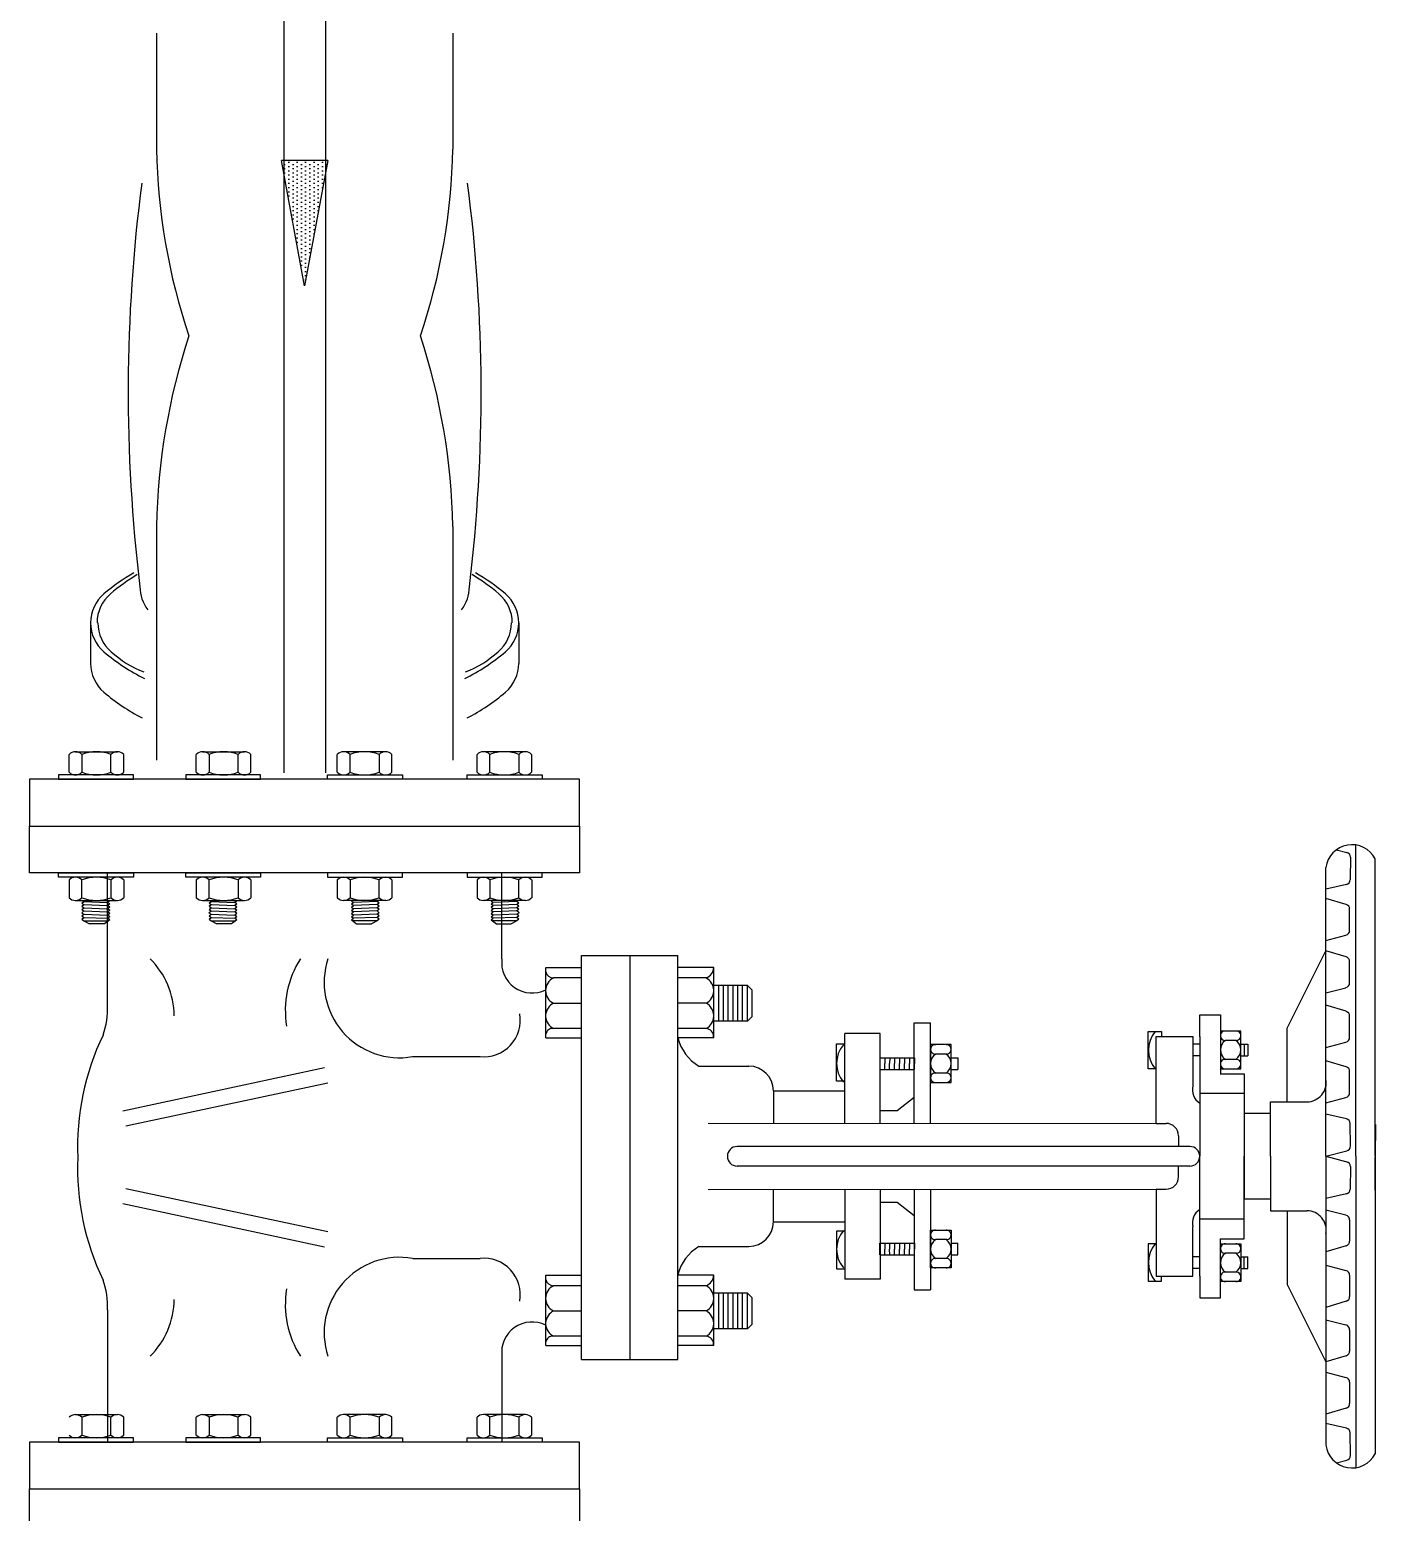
# Model space of a CAD drawing. Header units: inches. Extents: x 71784 to 88028, y -28237 to -21373.
# Drawn here: x 76783.7 to 77175.1, y -25706.8 to -25275.3 of the extents above; entities that cross this region are included whole.
import ezdxf

# ---------------------------------------------------------------- set-up
doc = ezdxf.new("R2010")
doc.units = ezdxf.units.IN
doc.header["$MEASUREMENT"] = 0
doc.layers.add('M-X-BKGD', color=8, linetype='Continuous')

msp = doc.modelspace()

# ---------------------------------------------------------------- hatches: boundary and pattern name
at = {"layer": 'M-X-BKGD'}
h = msp.add_hatch(dxfattribs=at)
h.set_pattern_fill('DOTS', color=256, scale=19.541425, angle=270, style=0)
h.set_pattern_definition([(90, (62112.6152, -46110.8635), (1.22133909, 0.610669544), [0, -1.22133909])])
h.paths.add_polyline_path([(76856.97, -25313.37), (76863.67, -25349.81), (76870.37, -25313.37)])

# ---------------------------------------------------------------- linework, layer by layer
for p, q in [((76857.6, -25269.82), (76857.6, -25491.58)), ((76869.74, -25269.82), (76869.74, -25491.58)), ((76820.59, -25276.31), (76820.59, -25310.05)), ((76906.75, -25276.31), (76906.75, -25310.05)), ((76870.37, -25313.37), (76856.97, -25313.37)), ((76863.67, -25349.81), (76856.97, -25313.37)), ((76870.37, -25313.37), (76863.67, -25349.81)), ((76820.59, -25419.85), (76820.59, -25487.94)), ((76906.75, -25419.85), (76906.75, -25487.94)), ((76801.38, -25447.93), (76801.38, -25459.72)), ((76925.95, -25447.93), (76925.95, -25459.72)), ((76795.14, -25491.42), (76795.14, -25486.23)), ((76796.89, -25485.46), (76809.18, -25485.46)), ((76796.89, -25485.46), (76809.18, -25485.46)), ((76798.84, -25486.23), (76798.84, -25491.42)), ((76798.84, -25486.23), (76798.84, -25491.42)), ((76807.33, -25491.42), (76807.33, -25486.23)), ((76807.33, -25491.42), (76807.33, -25486.23)), ((76811.03, -25491.42), (76811.03, -25486.23)), ((76811.03, -25491.42), (76811.03, -25486.23)), ((76832.15, -25491.42), (76832.15, -25486.23)), ((76832.15, -25491.42), (76832.15, -25486.23)), ((76833.91, -25485.46), (76846.2, -25485.46)), ((76833.91, -25485.46), (76846.2, -25485.46)), ((76835.86, -25486.23), (76835.86, -25491.42)), ((76835.86, -25486.23), (76835.86, -25491.42)), ((76844.34, -25491.42), (76844.34, -25486.23)), ((76844.34, -25491.42), (76844.34, -25486.23)), ((76848.05, -25491.42), (76848.05, -25486.23)), ((76848.05, -25491.42), (76848.05, -25486.23)), ((76873.16, -25491.42), (76873.16, -25486.23)), ((76873.16, -25491.42), (76873.16, -25486.23)), ((76887.3, -25485.46), (76875.01, -25485.46)), ((76887.3, -25485.46), (76875.01, -25485.46)), ((76876.86, -25491.42), (76876.86, -25486.23)), ((76876.86, -25491.42), (76876.86, -25486.23)), ((76885.35, -25486.23), (76885.35, -25491.42)), ((76885.35, -25486.23), (76885.35, -25491.42)), ((76889.06, -25491.42), (76889.06, -25486.23)), ((76889.06, -25491.42), (76889.06, -25486.23)), ((76913.81, -25491.42), (76913.81, -25486.23)), ((76913.81, -25491.42), (76913.81, -25486.23)), ((76927.95, -25485.46), (76915.66, -25485.46)), ((76927.95, -25485.46), (76915.66, -25485.46)), ((76917.51, -25491.42), (76917.51, -25486.23)), ((76917.51, -25491.42), (76917.51, -25486.23)), ((76926, -25486.23), (76926, -25491.42)), ((76926, -25486.23), (76926, -25491.42)), ((76929.71, -25491.42), (76929.71, -25486.23)), ((76929.71, -25491.42), (76929.71, -25486.23)), ((77163.84, -25513.95), (77166.83, -25514.73)), ((77169.45, -25603.18), (77169.45, -25512.56)), ((77160.76, -25603.18), (77160.76, -25519.13)), ((77167.9, -25516.11), (77167.83, -25522.67)), ((77175.11, -25519.13), (77175.11, -25516.57)), ((77175.11, -25603.18), (77175.11, -25519.13)), ((76795.14, -25522.74), (76795.14, -25527.93)), ((76798.84, -25527.93), (76798.84, -25522.74)), ((76798.84, -25527.93), (76798.84, -25522.74)), ((76921.05, -25520.69), (76806.29, -25520.69)), ((76806.29, -25559.25), (76806.29, -25520.69)), ((76807.33, -25522.74), (76807.33, -25527.93)), ((76807.33, -25522.74), (76807.33, -25527.93)), ((76811.03, -25522.74), (76811.03, -25527.93)), ((76811.03, -25522.74), (76811.03, -25527.93)), ((76832.15, -25522.74), (76832.15, -25527.93)), ((76832.15, -25522.74), (76832.15, -25527.93)), ((76835.86, -25527.93), (76835.86, -25522.74)), ((76835.86, -25527.93), (76835.86, -25522.74)), ((76844.34, -25522.74), (76844.34, -25527.93)), ((76844.34, -25522.74), (76844.34, -25527.93)), ((76848.05, -25522.74), (76848.05, -25527.93)), ((76848.05, -25522.74), (76848.05, -25527.93)), ((76873.16, -25522.74), (76873.16, -25527.93)), ((76873.16, -25522.74), (76873.16, -25527.93)), ((76876.86, -25522.74), (76876.86, -25527.93)), ((76876.86, -25522.74), (76876.86, -25527.93)), ((76885.35, -25527.93), (76885.35, -25522.74)), ((76885.35, -25527.93), (76885.35, -25522.74)), ((76889.06, -25522.74), (76889.06, -25527.93)), ((76889.06, -25522.74), (76889.06, -25527.93)), ((76913.81, -25522.74), (76913.81, -25527.93)), ((76913.81, -25522.74), (76913.81, -25527.93)), ((76917.51, -25522.74), (76917.51, -25527.93)), ((76917.51, -25522.74), (76917.51, -25527.93)), ((76921.05, -25545.69), (76921.05, -25520.69)), ((76926, -25527.93), (76926, -25522.74)), ((76926, -25527.93), (76926, -25522.74)), ((76929.71, -25522.74), (76929.71, -25527.93)), ((76929.71, -25522.74), (76929.71, -25527.93)), ((77166.72, -25524.06), (77160.76, -25525.42)), ((76796.89, -25528.7), (76809.18, -25528.7)), ((76796.89, -25528.7), (76809.18, -25528.7)), ((76798.81, -25532.28), (76799.45, -25531.79)), ((76798.81, -25532.28), (76799.45, -25531.79)), ((76798.81, -25532.28), (76799.44, -25532.76)), ((76798.81, -25532.28), (76799.44, -25532.76)), ((76798.84, -25529.47), (76799.45, -25529.01)), ((76798.84, -25529.47), (76799.45, -25529.01)), ((76798.84, -25529.47), (76799.45, -25529.93)), ((76798.84, -25529.47), (76799.45, -25529.93)), ((76798.84, -25530.4), (76799.45, -25529.93)), ((76798.84, -25530.4), (76799.45, -25529.93)), ((76798.84, -25530.4), (76799.45, -25530.86)), ((76798.84, -25530.4), (76799.45, -25530.86)), ((76798.84, -25531.32), (76799.45, -25530.86)), ((76798.84, -25531.32), (76799.45, -25530.86)), ((76798.84, -25531.32), (76799.45, -25531.79)), ((76798.84, -25531.32), (76799.45, -25531.79)), ((76799.04, -25528.7), (76799.45, -25529.01)), ((76799.04, -25528.7), (76799.45, -25529.01)), ((76799.45, -25529.01), (76806.34, -25529.28)), ((76799.45, -25529.01), (76806.34, -25529.28)), ((76799.45, -25529.93), (76806.34, -25530.21)), ((76799.45, -25529.93), (76806.34, -25530.21)), ((76799.45, -25530.86), (76806.34, -25531.14)), ((76799.45, -25530.86), (76806.34, -25531.14)), ((76799.45, -25531.79), (76806.34, -25532.06)), ((76799.45, -25531.79), (76806.34, -25532.06)), ((76806.95, -25528.82), (76806.34, -25529.28)), ((76806.95, -25528.82), (76806.34, -25529.28)), ((76806.95, -25529.75), (76806.34, -25529.28)), ((76806.95, -25529.75), (76806.34, -25529.28)), ((76806.95, -25529.75), (76806.34, -25530.21)), ((76806.95, -25529.75), (76806.34, -25530.21)), ((76806.95, -25530.67), (76806.34, -25530.21)), ((76806.95, -25530.67), (76806.34, -25530.21)), ((76806.95, -25530.67), (76806.34, -25531.14)), ((76806.95, -25530.67), (76806.34, -25531.14)), ((76806.95, -25531.6), (76806.34, -25531.14)), ((76806.95, -25531.6), (76806.34, -25531.14)), ((76806.95, -25531.6), (76806.34, -25532.06)), ((76806.95, -25531.6), (76806.34, -25532.06)), ((76806.95, -25532.53), (76806.34, -25532.06)), ((76806.95, -25532.53), (76806.34, -25532.06)), ((76806.95, -25528.82), (76806.79, -25528.7)), ((76806.95, -25528.82), (76806.79, -25528.7)), ((76833.91, -25528.7), (76846.2, -25528.7)), ((76833.91, -25528.7), (76846.2, -25528.7)), ((76835.82, -25532.28), (76836.46, -25531.79)), ((76835.82, -25532.28), (76836.46, -25531.79)), ((76835.82, -25532.28), (76836.46, -25532.76)), ((76835.82, -25532.28), (76836.46, -25532.76)), ((76835.86, -25529.47), (76836.46, -25529.01)), ((76835.86, -25529.47), (76836.46, -25529.01)), ((76835.86, -25529.47), (76836.46, -25529.93)), ((76835.86, -25529.47), (76836.46, -25529.93)), ((76835.86, -25530.4), (76836.46, -25529.93)), ((76835.86, -25530.4), (76836.46, -25529.93)), ((76835.86, -25530.4), (76836.46, -25530.86)), ((76835.86, -25530.4), (76836.46, -25530.86)), ((76835.86, -25531.32), (76836.46, -25530.86)), ((76835.86, -25531.32), (76836.46, -25530.86)), ((76835.86, -25531.32), (76836.46, -25531.79)), ((76835.86, -25531.32), (76836.46, -25531.79)), ((76836.06, -25528.7), (76836.46, -25529.01)), ((76836.06, -25528.7), (76836.46, -25529.01)), ((76836.46, -25529.01), (76843.36, -25529.28)), ((76836.46, -25529.01), (76843.36, -25529.28)), ((76836.46, -25529.93), (76843.36, -25530.21)), ((76836.46, -25529.93), (76843.36, -25530.21)), ((76836.46, -25530.86), (76843.36, -25531.14)), ((76836.46, -25530.86), (76843.36, -25531.14)), ((76836.46, -25531.79), (76843.36, -25532.06)), ((76836.46, -25531.79), (76843.36, -25532.06)), ((76843.96, -25528.82), (76843.36, -25529.28)), ((76843.96, -25528.82), (76843.36, -25529.28)), ((76843.96, -25529.75), (76843.36, -25529.28)), ((76843.96, -25529.75), (76843.36, -25529.28)), ((76843.96, -25529.75), (76843.36, -25530.21)), ((76843.96, -25529.75), (76843.36, -25530.21)), ((76843.96, -25530.67), (76843.36, -25530.21)), ((76843.96, -25530.67), (76843.36, -25530.21)), ((76843.96, -25530.67), (76843.36, -25531.14)), ((76843.96, -25530.67), (76843.36, -25531.14)), ((76843.96, -25531.6), (76843.36, -25531.14)), ((76843.96, -25531.6), (76843.36, -25531.14)), ((76843.96, -25531.6), (76843.36, -25532.06)), ((76843.96, -25531.6), (76843.36, -25532.06)), ((76843.96, -25532.53), (76843.36, -25532.06)), ((76843.96, -25532.53), (76843.36, -25532.06)), ((76843.96, -25528.82), (76843.8, -25528.7)), ((76843.96, -25528.82), (76843.8, -25528.7)), ((76887.3, -25528.7), (76875.01, -25528.7)), ((76887.3, -25528.7), (76875.01, -25528.7)), ((76877.25, -25528.82), (76877.41, -25528.7)), ((76877.25, -25528.82), (76877.41, -25528.7)), ((76877.25, -25528.82), (76877.85, -25529.28)), ((76877.25, -25528.82), (76877.85, -25529.28)), ((76877.25, -25529.75), (76877.85, -25529.28)), ((76877.25, -25529.75), (76877.85, -25529.28)), ((76877.25, -25529.75), (76877.85, -25530.21)), ((76877.25, -25529.75), (76877.85, -25530.21)), ((76877.25, -25530.67), (76877.85, -25530.21)), ((76877.25, -25530.67), (76877.85, -25530.21)), ((76877.25, -25530.67), (76877.85, -25531.14)), ((76877.25, -25530.67), (76877.85, -25531.14)), ((76877.25, -25531.6), (76877.85, -25531.14)), ((76877.25, -25531.6), (76877.85, -25531.14)), ((76877.25, -25531.6), (76877.85, -25532.06)), ((76877.25, -25531.6), (76877.85, -25532.06)), ((76877.25, -25532.53), (76877.85, -25532.06)), ((76877.25, -25532.53), (76877.85, -25532.06)), ((76884.75, -25529.01), (76877.85, -25529.28)), ((76884.75, -25529.01), (76877.85, -25529.28)), ((76884.75, -25529.93), (76877.85, -25530.21)), ((76884.75, -25529.93), (76877.85, -25530.21)), ((76884.75, -25530.86), (76877.85, -25531.14)), ((76884.75, -25530.86), (76877.85, -25531.14)), ((76884.75, -25531.79), (76877.85, -25532.06)), ((76884.75, -25531.79), (76877.85, -25532.06)), ((76885.15, -25528.7), (76884.75, -25529.01)), ((76885.15, -25528.7), (76884.75, -25529.01)), ((76885.35, -25529.47), (76884.75, -25529.01)), ((76885.35, -25529.47), (76884.75, -25529.01)), ((76885.35, -25529.47), (76884.75, -25529.93)), ((76885.35, -25529.47), (76884.75, -25529.93)), ((76885.35, -25530.4), (76884.75, -25529.93)), ((76885.35, -25530.4), (76884.75, -25529.93)), ((76885.35, -25530.4), (76884.75, -25530.86)), ((76885.35, -25530.4), (76884.75, -25530.86)), ((76885.35, -25531.32), (76884.75, -25530.86)), ((76885.35, -25531.32), (76884.75, -25530.86)), ((76885.35, -25531.32), (76884.75, -25531.79)), ((76885.35, -25531.32), (76884.75, -25531.79)), ((76885.39, -25532.28), (76884.75, -25531.79)), ((76885.39, -25532.28), (76884.75, -25531.79)), ((76885.39, -25532.28), (76884.75, -25532.76)), ((76885.39, -25532.28), (76884.75, -25532.76)), ((76927.95, -25528.7), (76915.66, -25528.7)), ((76927.95, -25528.7), (76915.66, -25528.7)), ((76917.9, -25528.82), (76918.06, -25528.7)), ((76917.9, -25528.82), (76918.06, -25528.7)), ((76917.9, -25528.82), (76918.5, -25529.28)), ((76917.9, -25528.82), (76918.5, -25529.28)), ((76917.9, -25529.75), (76918.5, -25529.28)), ((76917.9, -25529.75), (76918.5, -25529.28)), ((76917.9, -25529.75), (76918.5, -25530.21)), ((76917.9, -25529.75), (76918.5, -25530.21)), ((76917.9, -25530.67), (76918.5, -25530.21)), ((76917.9, -25530.67), (76918.5, -25530.21)), ((76917.9, -25530.67), (76918.5, -25531.14)), ((76917.9, -25530.67), (76918.5, -25531.14)), ((76917.9, -25531.6), (76918.5, -25531.14)), ((76917.9, -25531.6), (76918.5, -25531.14)), ((76917.9, -25531.6), (76918.5, -25532.06)), ((76917.9, -25531.6), (76918.5, -25532.06)), ((76917.9, -25532.53), (76918.5, -25532.06)), ((76917.9, -25532.53), (76918.5, -25532.06)), ((76925.4, -25529.01), (76918.5, -25529.28)), ((76925.4, -25529.01), (76918.5, -25529.28)), ((76925.4, -25529.93), (76918.5, -25530.21)), ((76925.4, -25529.93), (76918.5, -25530.21)), ((76925.4, -25530.86), (76918.5, -25531.14)), ((76925.4, -25530.86), (76918.5, -25531.14)), ((76925.4, -25531.79), (76918.5, -25532.06)), ((76925.4, -25531.79), (76918.5, -25532.06)), ((76925.8, -25528.7), (76925.4, -25529.01)), ((76925.8, -25528.7), (76925.4, -25529.01)), ((76926, -25529.47), (76925.4, -25529.01)), ((76926, -25529.47), (76925.4, -25529.01)), ((76926, -25529.47), (76925.4, -25529.93)), ((76926, -25529.47), (76925.4, -25529.93)), ((76926, -25530.4), (76925.4, -25529.93)), ((76926, -25530.4), (76925.4, -25529.93)), ((76926, -25530.4), (76925.4, -25530.86)), ((76926, -25530.4), (76925.4, -25530.86)), ((76926, -25531.32), (76925.4, -25530.86)), ((76926, -25531.32), (76925.4, -25530.86)), ((76926, -25531.32), (76925.4, -25531.79)), ((76926, -25531.32), (76925.4, -25531.79)), ((76926.04, -25532.28), (76925.4, -25531.79)), ((76926.04, -25532.28), (76925.4, -25531.79)), ((76926.04, -25532.28), (76925.4, -25532.76)), ((76926.04, -25532.28), (76925.4, -25532.76)), ((77166.64, -25529.89), (77160.76, -25528.11)), ((77167.66, -25537.47), (77167.66, -25531.27)), ((76798.84, -25533.23), (76799.44, -25532.76)), ((76798.84, -25533.23), (76799.44, -25532.76)), ((76798.84, -25533.22), (76799.45, -25533.69)), ((76798.84, -25533.22), (76799.45, -25533.69)), ((76798.84, -25534.15), (76799.45, -25533.69)), ((76798.84, -25534.15), (76799.45, -25533.69)), ((76798.84, -25534.15), (76799.45, -25534.61)), ((76798.84, -25534.15), (76799.45, -25534.61)), ((76799.45, -25532.76), (76806.34, -25532.99)), ((76799.45, -25532.76), (76806.34, -25532.99)), ((76799.45, -25533.69), (76806.34, -25533.92)), ((76799.45, -25533.69), (76806.34, -25533.92)), ((76799.45, -25534.61), (76806.66, -25534.61)), ((76799.45, -25534.61), (76801.1, -25535.57)), ((76799.45, -25534.61), (76806.66, -25534.61)), ((76799.45, -25534.61), (76801.1, -25535.57)), ((76805.4, -25535.57), (76801.1, -25535.57)), ((76805.4, -25535.57), (76801.1, -25535.57)), ((76806.95, -25534.38), (76805.4, -25535.57)), ((76806.95, -25534.38), (76805.4, -25535.57)), ((76806.95, -25532.53), (76806.34, -25532.99)), ((76806.95, -25532.53), (76806.34, -25532.99)), ((76806.95, -25533.45), (76806.34, -25532.99)), ((76806.95, -25533.45), (76806.34, -25532.99)), ((76806.95, -25533.45), (76806.34, -25533.92)), ((76806.95, -25533.45), (76806.34, -25533.92)), ((76806.95, -25534.38), (76806.34, -25533.92)), ((76806.95, -25534.38), (76806.34, -25533.92)), ((76835.85, -25533.23), (76836.46, -25532.76)), ((76835.85, -25533.23), (76836.46, -25532.76)), ((76835.86, -25533.22), (76836.46, -25533.69)), ((76835.86, -25533.22), (76836.46, -25533.69)), ((76835.86, -25534.15), (76836.46, -25533.69)), ((76835.86, -25534.15), (76836.46, -25533.69)), ((76835.86, -25534.15), (76836.46, -25534.61)), ((76835.86, -25534.15), (76836.46, -25534.61)), ((76836.46, -25532.76), (76843.36, -25532.99)), ((76836.46, -25532.76), (76843.36, -25532.99)), ((76836.46, -25533.69), (76843.36, -25533.92)), ((76836.46, -25533.69), (76843.36, -25533.92)), ((76836.46, -25534.61), (76838.11, -25535.57)), ((76836.46, -25534.61), (76843.67, -25534.61)), ((76836.46, -25534.61), (76838.11, -25535.57)), ((76836.46, -25534.61), (76843.67, -25534.61)), ((76842.42, -25535.57), (76838.11, -25535.57)), ((76842.42, -25535.57), (76838.11, -25535.57)), ((76843.96, -25534.38), (76842.42, -25535.57)), ((76843.96, -25534.38), (76842.42, -25535.57)), ((76843.96, -25532.53), (76843.36, -25532.99)), ((76843.96, -25532.53), (76843.36, -25532.99)), ((76843.96, -25533.45), (76843.36, -25532.99)), ((76843.96, -25533.45), (76843.36, -25532.99)), ((76843.96, -25533.45), (76843.36, -25533.92)), ((76843.96, -25533.45), (76843.36, -25533.92)), ((76843.96, -25534.38), (76843.36, -25533.92)), ((76843.96, -25534.38), (76843.36, -25533.92)), ((76877.25, -25532.53), (76877.85, -25532.99)), ((76877.25, -25532.53), (76877.85, -25532.99)), ((76877.25, -25533.45), (76877.85, -25532.99)), ((76877.25, -25533.45), (76877.85, -25532.99)), ((76877.25, -25533.45), (76877.85, -25533.92)), ((76877.25, -25533.45), (76877.85, -25533.92)), ((76877.25, -25534.38), (76877.85, -25533.92)), ((76877.25, -25534.38), (76877.85, -25533.92)), ((76877.25, -25534.38), (76878.79, -25535.57)), ((76877.25, -25534.38), (76878.79, -25535.57)), ((76884.75, -25534.61), (76877.54, -25534.61)), ((76884.75, -25534.61), (76877.54, -25534.61)), ((76884.75, -25532.76), (76877.85, -25532.99)), ((76884.75, -25532.76), (76877.85, -25532.99)), ((76884.75, -25533.69), (76877.85, -25533.92)), ((76884.75, -25533.69), (76877.85, -25533.92)), ((76878.79, -25535.57), (76883.1, -25535.57)), ((76878.79, -25535.57), (76883.1, -25535.57)), ((76884.75, -25534.61), (76883.1, -25535.57)), ((76884.75, -25534.61), (76883.1, -25535.57)), ((76885.36, -25533.23), (76884.75, -25532.76)), ((76885.36, -25533.23), (76884.75, -25532.76)), ((76885.35, -25533.22), (76884.75, -25533.69)), ((76885.35, -25533.22), (76884.75, -25533.69)), ((76885.35, -25534.15), (76884.75, -25533.69)), ((76885.35, -25534.15), (76884.75, -25533.69)), ((76885.35, -25534.15), (76884.75, -25534.61)), ((76885.35, -25534.15), (76884.75, -25534.61)), ((76917.9, -25532.53), (76918.5, -25532.99)), ((76917.9, -25532.53), (76918.5, -25532.99)), ((76917.9, -25533.45), (76918.5, -25532.99)), ((76917.9, -25533.45), (76918.5, -25532.99)), ((76917.9, -25533.45), (76918.5, -25533.92)), ((76917.9, -25533.45), (76918.5, -25533.92)), ((76917.9, -25534.38), (76918.5, -25533.92)), ((76917.9, -25534.38), (76918.5, -25533.92)), ((76917.9, -25534.38), (76919.44, -25535.57)), ((76917.9, -25534.38), (76919.44, -25535.57)), ((76925.4, -25534.61), (76918.19, -25534.61)), ((76925.4, -25534.61), (76918.19, -25534.61)), ((76925.4, -25532.76), (76918.5, -25532.99)), ((76925.4, -25532.76), (76918.5, -25532.99)), ((76925.4, -25533.69), (76918.5, -25533.92)), ((76925.4, -25533.69), (76918.5, -25533.92)), ((76919.44, -25535.57), (76923.75, -25535.57)), ((76919.44, -25535.57), (76923.75, -25535.57)), ((76925.4, -25534.61), (76923.75, -25535.57)), ((76925.4, -25534.61), (76923.75, -25535.57)), ((76926.01, -25533.23), (76925.4, -25532.76)), ((76926.01, -25533.23), (76925.4, -25532.76)), ((76926, -25533.22), (76925.4, -25533.69)), ((76926, -25533.22), (76925.4, -25533.69)), ((76926, -25534.15), (76925.4, -25533.69)), ((76926, -25534.15), (76925.4, -25533.69)), ((76926, -25534.15), (76925.4, -25534.61)), ((76926, -25534.15), (76925.4, -25534.61)), ((77160.76, -25540.37), (77166.59, -25538.85)), ((76944.21, -25662.28), (76944.21, -25544.79)), ((76944.21, -25544.79), (76972.23, -25544.79)), ((76958.22, -25544.79), (76958.22, -25662.28)), ((76972.23, -25662.28), (76972.23, -25544.79)), ((77149.46, -25565.87), (77160.76, -25543.36)), ((77166.64, -25545.14), (77160.76, -25543.36)), ((76933.78, -25568.7), (76933.78, -25548.24)), ((76933.78, -25548.24), (76944.21, -25548.24)), ((76982.66, -25548.24), (76972.23, -25548.24)), ((76982.66, -25568.7), (76982.66, -25548.24)), ((77167.66, -25552.72), (77167.66, -25546.52)), ((76944.21, -25551.29), (76936.1, -25551.29)), ((76980.54, -25551.29), (76972.23, -25551.29)), ((76992.46, -25553.43), (76982.66, -25553.43)), ((76984.12, -25563.85), (76984.12, -25553.43)), ((76985.51, -25563.85), (76985.51, -25553.43)), ((76986.9, -25563.85), (76986.9, -25553.43)), ((76988.29, -25563.85), (76988.29, -25553.43)), ((76989.68, -25563.85), (76989.68, -25553.43)), ((76991.07, -25563.85), (76991.07, -25553.43)), ((76992.46, -25563.85), (76992.46, -25553.43)), ((76992.46, -25553.43), (76993.85, -25554.82)), ((76993.85, -25562.46), (76993.85, -25554.82)), ((76993.85, -25562.46), (76993.85, -25554.82)), ((77160.76, -25555.62), (77166.59, -25554.11)), ((76936.1, -25558.64), (76944.21, -25558.64)), ((76980.54, -25558.64), (76972.23, -25558.64)), ((76992.46, -25563.85), (76993.85, -25562.46)), ((77124.06, -25561.98), (77130.06, -25561.98)), ((77124.06, -25568.35), (77124.06, -25561.98)), ((77124.06, -25561.98), (77130.06, -25561.98)), ((77130.06, -25561.98), (77130.06, -25579.17)), ((77166.64, -25560.99), (77160.76, -25559.21)), ((77167.66, -25568.57), (77167.66, -25562.37)), ((76944.21, -25565.99), (76936.1, -25565.99)), ((76980.54, -25565.99), (76972.23, -25565.99)), ((76992.46, -25563.85), (76982.66, -25563.85)), ((77041.02, -25593.59), (77041.02, -25564.31)), ((77041.02, -25564.31), (77045.76, -25564.31)), ((77045.76, -25593.59), (77045.76, -25564.31)), ((77149.46, -25587.32), (77149.46, -25565.87)), ((76933.78, -25568.7), (76944.21, -25568.7)), ((76982.66, -25568.7), (76972.23, -25568.7)), ((77020.81, -25593.58), (77020.81, -25567.45)), ((77031.08, -25567.45), (77020.81, -25567.45)), ((77031.08, -25593.59), (77031.08, -25567.45)), ((77111.41, -25593.61), (77111.41, -25568.35)), ((77111.41, -25568.35), (77122.04, -25568.35)), ((77112.92, -25566.84), (77112.92, -25568.35)), ((77122.04, -25568.35), (77122.04, -25582.64)), ((77124.06, -25570.54), (77122.04, -25570.54)), ((77124.06, -25568.35), (77124.06, -25603.18)), ((77134.76, -25569.48), (77131.54, -25569.48)), ((77136.02, -25570.54), (77138.01, -25570.54)), ((77137.01, -25570.54), (77137.01, -25573.91)), ((77138.01, -25570.54), (77138.01, -25573.91)), ((77160.76, -25571.47), (77166.59, -25569.96)), ((76895.09, -25574.16), (76914.69, -25574.16)), ((77030.99, -25574.48), (77030.98, -25577.88)), ((77031.08, -25574.48), (77041.02, -25574.5)), ((77032.42, -25574.48), (77032.42, -25576.16)), ((77033.86, -25574.48), (77033.85, -25576.16)), ((77035.29, -25574.48), (77035.29, -25576.17)), ((77036.72, -25574.48), (77036.72, -25576.17)), ((77038.16, -25574.48), (77038.16, -25576.17)), ((77039.59, -25574.49), (77039.59, -25576.17)), ((77041.03, -25574.49), (77041.03, -25576.17)), ((77050.46, -25573.44), (77047.24, -25573.44)), ((77051.72, -25574.51), (77053.7, -25574.51)), ((77053.7, -25574.51), (77053.7, -25577.88)), ((77124.06, -25573.91), (77122.04, -25573.91)), ((77134.75, -25574.97), (77131.54, -25574.97)), ((77136.02, -25573.91), (77138.01, -25573.91)), ((77166.64, -25577.14), (77160.76, -25575.36)), ((76869.48, -25577.46), (76810.73, -25590.03)), ((76978.32, -25576.93), (76992.88, -25576.93)), ((77031.08, -25577.88), (77041.02, -25577.88)), ((77032.42, -25577.88), (77032.42, -25576.16)), ((77033.85, -25577.88), (77033.85, -25576.16)), ((77035.29, -25577.88), (77035.29, -25576.17)), ((77036.72, -25577.88), (77036.72, -25576.17)), ((77038.16, -25577.88), (77038.16, -25576.17)), ((77039.59, -25577.88), (77039.59, -25576.17)), ((77041.03, -25577.88), (77041.03, -25576.17)), ((77050.45, -25578.94), (77047.24, -25578.94)), ((77051.72, -25577.88), (77053.7, -25577.88)), ((77130.04, -25579.17), (77130.06, -25579.17)), ((77130.06, -25579.17), (77136.96, -25579.17)), ((77130.06, -25579.17), (77136.96, -25579.17)), ((77136.96, -25579.17), (77136.96, -25603.18)), ((77136.96, -25579.17), (77136.96, -25590.7)), ((77167.66, -25584.72), (77167.66, -25578.52)), ((76870.43, -25581.88), (76811.68, -25594.45)), ((77000.05, -25584.11), (77020.81, -25584.11)), ((77000.05, -25584.11), (77000.05, -25593.58)), ((77036.05, -25589.83), (77041.02, -25585.98)), ((77136.96, -25584.93), (77124.06, -25584.93)), ((77144.66, -25587.32), (77155.23, -25587.32)), ((77144.66, -25603.18), (77144.66, -25587.32)), ((77160.76, -25587.62), (77166.59, -25586.1)), ((77031.08, -25589.83), (77036.05, -25589.83)), ((77144.66, -25590.7), (77136.96, -25590.7)), ((77166.72, -25592.27), (77160.76, -25590.91)), ((76981.09, -25593.57), (77111.41, -25593.61)), ((77111.41, -25593.61), (77114.29, -25593.61)), ((77167.9, -25600.21), (77167.83, -25593.65)), ((77175.14, -25593.88), (77175.12, -25603.35)), ((77121.22, -25600.35), (76989.47, -25600.35)), ((77117.88, -25597.2), (77117.88, -25600.35)), ((77124.06, -25638.02), (77124.06, -25603.18)), ((77136.96, -25627.2), (77136.96, -25603.18)), ((77136.96, -25603.18), (77136.96, -25615.67)), ((77144.66, -25603.18), (77144.66, -25619.05)), ((77160.76, -25603.18), (77166.83, -25601.6)), ((77160.76, -25603.18), (77160.76, -25687.24)), ((77160.76, -25603.18), (77166.83, -25604.77)), ((77169.45, -25603.18), (77169.45, -25693.8)), ((77175.11, -25603.18), (77175.11, -25687.24)), ((77175.12, -25613.01), (77175.12, -25603.54)), ((77121.22, -25606.02), (76989.47, -25606.02)), ((77117.88, -25609.17), (77117.88, -25606.02)), ((77167.9, -25606.16), (77167.83, -25612.72)), ((76870.43, -25625.19), (76811.68, -25612.62)), ((76870.43, -25625.19), (76811.68, -25612.62)), ((76981.09, -25612.8), (77111.41, -25612.76)), ((77000.05, -25622.26), (77000.05, -25612.79)), ((77020.81, -25612.78), (77020.81, -25638.91)), ((77031.08, -25612.78), (77031.08, -25638.91)), ((77041.02, -25612.78), (77041.02, -25642.06)), ((77045.76, -25612.78), (77045.76, -25642.06)), ((77111.41, -25612.76), (77111.41, -25638.02)), ((77111.41, -25612.76), (77114.29, -25612.76)), ((77166.72, -25614.1), (77160.76, -25615.46)), ((76869.48, -25629.61), (76810.73, -25617.04)), ((76869.48, -25629.61), (76810.73, -25617.04)), ((77031.08, -25616.54), (77036.05, -25616.54)), ((77036.05, -25616.54), (77041.02, -25620.38)), ((77144.66, -25615.67), (77136.96, -25615.67)), ((77000.05, -25622.26), (77020.81, -25622.26)), ((77136.96, -25621.43), (77124.06, -25621.43)), ((77144.66, -25619.05), (77155.23, -25619.05)), ((77149.46, -25619.05), (77149.46, -25640.49)), ((77160.76, -25618.75), (77166.59, -25620.26)), ((77167.66, -25621.65), (77167.66, -25627.85)), ((77122.04, -25638.02), (77122.04, -25623.73)), ((77130.04, -25627.2), (77130.06, -25627.2)), ((77130.06, -25627.2), (77136.96, -25627.2)), ((77130.06, -25627.2), (77136.96, -25627.2)), ((77130.06, -25644.39), (77130.06, -25627.2)), ((76978.32, -25629.43), (76992.88, -25629.43)), ((77030.99, -25631.89), (77030.98, -25628.49)), ((77031.08, -25628.49), (77041.02, -25628.49)), ((77032.42, -25628.49), (77032.42, -25630.21)), ((77032.42, -25631.89), (77032.42, -25630.21)), ((77033.85, -25628.49), (77033.85, -25630.2)), ((77033.86, -25631.89), (77033.85, -25630.2)), ((77035.29, -25628.49), (77035.29, -25630.2)), ((77035.29, -25631.89), (77035.29, -25630.2)), ((77036.72, -25628.49), (77036.72, -25630.2)), ((77036.72, -25631.89), (77036.72, -25630.2)), ((77038.16, -25628.49), (77038.16, -25630.2)), ((77038.16, -25631.88), (77038.16, -25630.2)), ((77039.59, -25628.49), (77039.59, -25630.2)), ((77039.59, -25631.88), (77039.59, -25630.2)), ((77041.03, -25628.49), (77041.03, -25630.19)), ((77041.03, -25631.88), (77041.03, -25630.19)), ((77050.45, -25627.42), (77047.24, -25627.42)), ((77051.72, -25628.49), (77053.7, -25628.49)), ((77053.7, -25631.86), (77053.7, -25628.49)), ((77134.75, -25631.39), (77131.54, -25631.39)), ((77166.64, -25629.22), (77160.76, -25631.01)), ((76895.09, -25632.91), (76914.69, -25632.91)), ((77031.08, -25631.89), (77041.02, -25631.87)), ((77050.46, -25632.92), (77047.24, -25632.92)), ((77051.72, -25631.86), (77053.7, -25631.86)), ((77124.06, -25632.46), (77122.04, -25632.46)), ((77124.06, -25635.83), (77122.04, -25635.83)), ((77136.02, -25632.46), (77138.01, -25632.46)), ((77136.02, -25635.83), (77138.01, -25635.83)), ((77137.01, -25635.83), (77137.01, -25632.46)), ((77138.01, -25635.83), (77138.01, -25632.46)), ((77160.76, -25634.9), (77166.59, -25636.41)), ((76933.78, -25658.26), (76933.78, -25637.8)), ((76933.78, -25637.8), (76944.21, -25637.8)), ((76982.66, -25637.8), (76972.23, -25637.8)), ((76982.66, -25658.26), (76982.66, -25637.8)), ((77031.08, -25638.91), (77020.81, -25638.91)), ((77111.41, -25638.02), (77122.04, -25638.02)), ((77112.92, -25639.53), (77112.92, -25638.02)), ((77124.06, -25638.02), (77124.06, -25644.39)), ((77134.76, -25636.89), (77131.54, -25636.89)), ((77167.66, -25637.8), (77167.66, -25644)), ((76944.21, -25640.85), (76936.1, -25640.85)), ((76980.54, -25640.85), (76972.23, -25640.85)), ((76992.46, -25642.99), (76982.66, -25642.99)), ((76984.12, -25653.41), (76984.12, -25642.99)), ((76985.51, -25653.41), (76985.51, -25642.99)), ((76986.9, -25653.41), (76986.9, -25642.99)), ((76988.29, -25653.41), (76988.29, -25642.99)), ((76989.68, -25653.41), (76989.68, -25642.99)), ((76991.07, -25653.41), (76991.07, -25642.99)), ((76992.46, -25653.41), (76992.46, -25642.99)), ((76992.46, -25642.99), (76993.85, -25644.38)), ((76993.85, -25652.02), (76993.85, -25644.38)), ((76993.85, -25652.02), (76993.85, -25644.38)), ((77041.02, -25642.06), (77045.76, -25642.06)), ((77124.06, -25644.39), (77130.06, -25644.39)), ((77124.06, -25644.39), (77130.06, -25644.39)), ((77149.46, -25640.49), (77160.76, -25663.01)), ((76806.29, -25647.82), (76806.29, -25686.38)), ((76936.1, -25648.2), (76944.21, -25648.2)), ((76980.54, -25648.2), (76972.23, -25648.2)), ((77166.64, -25645.37), (77160.76, -25647.16)), ((76992.46, -25653.41), (76993.85, -25652.02)), ((77160.76, -25650.75), (77166.59, -25652.26)), ((76944.21, -25655.55), (76936.1, -25655.55)), ((76980.54, -25655.55), (76972.23, -25655.55)), ((76992.46, -25653.41), (76982.66, -25653.41)), ((77167.66, -25653.65), (77167.66, -25659.85)), ((76921.05, -25661.38), (76921.05, -25686.38)), ((76933.78, -25658.26), (76944.21, -25658.26)), ((76982.66, -25658.26), (76972.23, -25658.26)), ((77166.64, -25661.22), (77160.76, -25663.01)), ((76944.21, -25662.28), (76972.23, -25662.28)), ((77160.76, -25666), (77166.59, -25667.51)), ((77167.66, -25668.9), (77167.66, -25675.1)), ((76796.89, -25678.37), (76809.18, -25678.37)), ((76833.91, -25678.37), (76846.2, -25678.37)), ((76887.3, -25678.37), (76875.01, -25678.37)), ((76927.95, -25678.37), (76915.66, -25678.37)), ((77166.64, -25676.47), (77160.76, -25678.26)), ((76798.84, -25679.14), (76798.84, -25684.34)), ((76807.33, -25684.34), (76807.33, -25679.14)), ((76811.03, -25684.34), (76811.03, -25679.14)), ((76832.15, -25684.34), (76832.15, -25679.14)), ((76835.86, -25679.14), (76835.86, -25684.34)), ((76844.34, -25684.34), (76844.34, -25679.14)), ((76848.05, -25684.34), (76848.05, -25679.14)), ((76873.16, -25684.34), (76873.16, -25679.14)), ((76876.86, -25684.34), (76876.86, -25679.14)), ((76885.35, -25679.14), (76885.35, -25684.34)), ((76889.06, -25684.34), (76889.06, -25679.14)), ((76913.81, -25684.34), (76913.81, -25679.14)), ((76917.51, -25684.34), (76917.51, -25679.14)), ((76926, -25679.14), (76926, -25684.34)), ((76929.71, -25684.34), (76929.71, -25679.14)), ((77166.72, -25682.31), (77160.76, -25680.95)), ((76921.05, -25686.38), (76806.29, -25686.38)), ((77167.9, -25690.25), (77167.83, -25683.69)), ((77175.11, -25687.24), (77175.11, -25689.8)), ((77163.84, -25692.42), (77166.83, -25691.64))]:
    msp.add_line(p, q, dxfattribs=at)
for points in [[(76792.05, -25492.19), (76792.05, -25493.46), (76813.85, -25493.46), (76813.85, -25492.19)], [(76792.05, -25492.19), (76792.05, -25493.46), (76813.85, -25493.46), (76813.85, -25492.19)], [(76829.06, -25492.19), (76829.06, -25493.46), (76850.87, -25493.46), (76850.87, -25492.19)], [(76829.06, -25492.19), (76829.06, -25493.46), (76850.87, -25493.46), (76850.87, -25492.19)], [(76892.14, -25492.19), (76892.14, -25493.46), (76870.34, -25493.46), (76870.34, -25492.19)], [(76892.14, -25492.19), (76892.14, -25493.46), (76870.34, -25493.46), (76870.34, -25492.19)], [(76932.79, -25492.19), (76932.79, -25493.46), (76910.99, -25493.46), (76910.99, -25492.19)], [(76932.79, -25492.19), (76932.79, -25493.46), (76910.99, -25493.46), (76910.99, -25492.19)], [(76783.67, -25493.46), (76783.67, -25507.08), (76943.67, -25507.08), (76943.67, -25493.46)], [(76783.67, -25493.46), (76783.67, -25507.08), (76943.67, -25507.08), (76943.67, -25493.46)], [(76783.67, -25520.69), (76783.67, -25507.08), (76943.67, -25507.08), (76943.67, -25520.69)], [(76783.67, -25520.69), (76783.67, -25507.08), (76943.67, -25507.08), (76943.67, -25520.69)], [(76792.05, -25521.97), (76792.05, -25520.69), (76813.85, -25520.69), (76813.85, -25521.97)], [(76792.05, -25521.97), (76792.05, -25520.69), (76813.85, -25520.69), (76813.85, -25521.97)], [(76829.06, -25521.97), (76829.06, -25520.69), (76850.87, -25520.69), (76850.87, -25521.97)], [(76829.06, -25521.97), (76829.06, -25520.69), (76850.87, -25520.69), (76850.87, -25521.97)], [(76892.14, -25521.97), (76892.14, -25520.69), (76870.34, -25520.69), (76870.34, -25521.97)], [(76892.14, -25521.97), (76892.14, -25520.69), (76870.34, -25520.69), (76870.34, -25521.97)], [(76932.79, -25521.97), (76932.79, -25520.69), (76910.99, -25520.69), (76910.99, -25521.97)], [(76932.79, -25521.97), (76932.79, -25520.69), (76910.99, -25520.69), (76910.99, -25521.97)], [(77130.06, -25566.73), (77130.06, -25577.72), (77136.02, -25577.72), (77136.02, -25566.73)], [(77045.76, -25570.69), (77045.76, -25581.69), (77051.72, -25581.69), (77051.72, -25570.69)], [(77045.76, -25635.67), (77045.76, -25624.67), (77051.72, -25624.67), (77051.72, -25635.67)], [(77130.06, -25639.64), (77130.06, -25628.64), (77136.02, -25628.64), (77136.02, -25639.64)], [(76783.67, -25686.38), (76783.67, -25699.99), (76943.67, -25699.99), (76943.67, -25686.38)], [(76792.05, -25685.1), (76792.05, -25686.38), (76813.85, -25686.38), (76813.85, -25685.1)], [(76829.06, -25685.1), (76829.06, -25686.38), (76850.87, -25686.38), (76850.87, -25685.1)], [(76892.14, -25685.1), (76892.14, -25686.38), (76870.34, -25686.38), (76870.34, -25685.1)], [(76932.79, -25685.1), (76932.79, -25686.38), (76910.99, -25686.38), (76910.99, -25685.1)], [(76783.67, -25713.61), (76783.67, -25699.99), (76943.67, -25699.99), (76943.67, -25713.61)]]:
    msp.add_lwpolyline(points, close=True, dxfattribs=at)
for points in [[(77020.81, -25581.36), (77018.43, -25581.36), (77018.43, -25570.47), (77020.81, -25570.47)], [(77111.41, -25577.73), (77109.02, -25577.73), (77109.02, -25566.84), (77112.92, -25566.84)], [(77020.81, -25625.01), (77018.43, -25625.01), (77018.43, -25635.9), (77020.81, -25635.9)], [(77111.41, -25628.63), (77109.02, -25628.63), (77109.02, -25639.53), (77112.92, -25639.53)]]:
    msp.add_lwpolyline(points, dxfattribs=at)
for centre, radius, start, end in [((77000.89, -25306.88), 180.32, 181.0069, 198.6082), ((76726.45, -25306.88), 180.32, 341.3918, 358.9931), ((77282.78, -25380.74), 470.45, 172.5734, 186.9241), ((76444.56, -25380.74), 470.45, 353.0759, 7.4266), ((77008.12, -25423.14), 187.56, 161.7563, 178.9958), ((76719.22, -25423.14), 187.56, 1.0042, 18.2437), ((76843.5, -25484.55), 59.08, 119.94, 130.3017), ((76845.39, -25484.55), 59.08, 120.9863, 130.3017), ((76881.95, -25484.55), 59.08, 49.6983, 59.0137), ((76883.84, -25484.55), 59.08, 49.6983, 60.06), ((76812.44, -25447.93), 11.05, 130.3017, 180), ((76814.33, -25447.93), 11.05, 130.3017, 180), ((76826.81, -25437.45), 11.05, 180, 217.2827), ((76900.53, -25437.45), 11.05, 322.7173, 0), ((76913.01, -25447.93), 11.05, 0, 49.6983), ((76914.9, -25447.93), 11.05, 0, 49.6983), ((76812.44, -25447.93), 11.05, 180, 229.6983), ((76814.56, -25447.93), 11.05, 180, 229.6983), ((76912.78, -25447.93), 11.05, 310.3017, 0), ((76914.9, -25447.93), 11.05, 310.3017, 0), ((76843.5, -25411.3), 59.08, 229.6983, 243.4665), ((76827.35, -25434.54), 29.56, 227.5716, 249.3319), ((76883.84, -25411.3), 59.08, 296.5335, 310.3017), ((76899.99, -25434.54), 29.56, 290.6681, 312.4284), ((76812.44, -25459.72), 11.05, 180, 229.6983), ((76914.9, -25459.72), 11.05, 310.3017, 0), ((76843.5, -25423.09), 59.08, 229.6983, 242.6531), ((76883.84, -25423.09), 59.08, 297.3469, 310.3017), ((76796.99, -25488.07), 2.62, 44.9141, 135.0859), ((76796.99, -25488.07), 2.62, 44.9141, 135.0859), ((76803.08, -25497.45), 12, 69.2913, 110.7087), ((76803.08, -25497.45), 12, 69.2913, 110.7087), ((76809.18, -25488.08), 2.62, 45.0088, 134.9912), ((76809.18, -25488.08), 2.62, 45.0088, 134.9912), ((76834, -25488.07), 2.62, 44.9141, 135.0859), ((76834, -25488.07), 2.62, 44.9141, 135.0859), ((76840.1, -25497.45), 12, 69.2913, 110.7087), ((76840.1, -25497.45), 12, 69.2913, 110.7087), ((76846.2, -25488.08), 2.62, 45.0088, 134.9912), ((76846.2, -25488.08), 2.62, 45.0088, 134.9912), ((76875.01, -25488.08), 2.62, 45.0088, 134.9912), ((76875.01, -25488.08), 2.62, 45.0088, 134.9912), ((76881.11, -25497.45), 12, 69.2913, 110.7087), ((76881.11, -25497.45), 12, 69.2913, 110.7087), ((76887.2, -25488.07), 2.62, 44.9141, 135.0859), ((76887.2, -25488.07), 2.62, 44.9141, 135.0859), ((76915.66, -25488.08), 2.62, 45.0088, 134.9912), ((76915.66, -25488.08), 2.62, 45.0088, 134.9912), ((76921.76, -25497.45), 12, 69.2913, 110.7087), ((76921.76, -25497.45), 12, 69.2913, 110.7087), ((76927.85, -25488.07), 2.62, 44.9141, 135.0859), ((76927.85, -25488.07), 2.62, 44.9141, 135.0859), ((76796.99, -25489.57), 2.62, 224.9141, 315.0859), ((76796.99, -25489.57), 2.62, 224.9141, 315.0859), ((76803.08, -25480.19), 12, 249.2913, 290.7087), ((76803.08, -25480.19), 12, 249.2913, 290.7087), ((76809.18, -25489.57), 2.62, 225.0088, 314.9912), ((76809.18, -25489.57), 2.62, 225.0088, 314.9912), ((76834, -25489.57), 2.62, 224.9141, 315.0859), ((76834, -25489.57), 2.62, 224.9141, 315.0859), ((76840.1, -25480.19), 12, 249.2913, 290.7087), ((76840.1, -25480.19), 12, 249.2913, 290.7087), ((76846.2, -25489.57), 2.62, 225.0088, 314.9912), ((76846.2, -25489.57), 2.62, 225.0088, 314.9912), ((76875.01, -25489.57), 2.62, 225.0088, 314.9912), ((76875.01, -25489.57), 2.62, 225.0088, 314.9912), ((76881.11, -25480.19), 12, 249.2913, 290.7087), ((76881.11, -25480.19), 12, 249.2913, 290.7087), ((76887.2, -25489.57), 2.62, 224.9141, 315.0859), ((76887.2, -25489.57), 2.62, 224.9141, 315.0859), ((76915.66, -25489.57), 2.62, 225.0088, 314.9912), ((76915.66, -25489.57), 2.62, 225.0088, 314.9912), ((76921.76, -25480.19), 12, 249.2913, 290.7087), ((76921.76, -25480.19), 12, 249.2913, 290.7087), ((76927.85, -25489.57), 2.62, 224.9141, 315.0859), ((76927.85, -25489.57), 2.62, 224.9141, 315.0859), ((77168.34, -25520.13), 7.64, 27.7148, 172.4875), ((77166.47, -25516.11), 1.43, 359.4086, 75.3601), ((76796.99, -25524.58), 2.62, 44.9141, 135.0859), ((76796.99, -25524.58), 2.62, 44.9141, 135.0859), ((76803.08, -25533.96), 12, 69.2913, 110.7087), ((76803.08, -25533.96), 12, 69.2913, 110.7087), ((76809.18, -25524.59), 2.62, 45.0088, 134.9912), ((76809.18, -25524.59), 2.62, 45.0088, 134.9912), ((76834, -25524.58), 2.62, 44.9141, 135.0859), ((76834, -25524.58), 2.62, 44.9141, 135.0859), ((76840.1, -25533.96), 12, 69.2913, 110.7087), ((76840.1, -25533.96), 12, 69.2913, 110.7087), ((76846.2, -25524.59), 2.62, 45.0088, 134.9912), ((76846.2, -25524.59), 2.62, 45.0088, 134.9912), ((76875.01, -25524.59), 2.62, 45.0088, 134.9912), ((76875.01, -25524.59), 2.62, 45.0088, 134.9912), ((76881.11, -25533.96), 12, 69.2913, 110.7087), ((76881.11, -25533.96), 12, 69.2913, 110.7087), ((76887.2, -25524.58), 2.62, 44.9141, 135.0859), ((76887.2, -25524.58), 2.62, 44.9141, 135.0859), ((76915.66, -25524.59), 2.62, 45.0088, 134.9912), ((76915.66, -25524.59), 2.62, 45.0088, 134.9912), ((76921.76, -25533.96), 12, 69.2913, 110.7087), ((76921.76, -25533.96), 12, 69.2913, 110.7087), ((76927.85, -25524.58), 2.62, 44.9141, 135.0859), ((76927.85, -25524.58), 2.62, 44.9141, 135.0859), ((77166.4, -25522.66), 1.43, 282.8578, 359.4086), ((76796.99, -25526.08), 2.62, 224.9141, 315.0859), ((76796.99, -25526.08), 2.62, 224.9141, 315.0859), ((76803.08, -25516.71), 12, 249.2913, 290.7087), ((76803.08, -25516.71), 12, 249.2913, 290.7087), ((76809.18, -25526.08), 2.62, 225.0088, 314.9912), ((76809.18, -25526.08), 2.62, 225.0088, 314.9912), ((76834, -25526.08), 2.62, 224.9141, 315.0859), ((76834, -25526.08), 2.62, 224.9141, 315.0859), ((76840.1, -25516.71), 12, 249.2913, 290.7087), ((76840.1, -25516.71), 12, 249.2913, 290.7087), ((76846.2, -25526.08), 2.62, 225.0088, 314.9912), ((76846.2, -25526.08), 2.62, 225.0088, 314.9912), ((76875.01, -25526.08), 2.62, 225.0088, 314.9912), ((76875.01, -25526.08), 2.62, 225.0088, 314.9912), ((76881.11, -25516.71), 12, 249.2913, 290.7087), ((76881.11, -25516.71), 12, 249.2913, 290.7087), ((76887.2, -25526.08), 2.62, 224.9141, 315.0859), ((76887.2, -25526.08), 2.62, 224.9141, 315.0859), ((76915.66, -25526.08), 2.62, 225.0088, 314.9912), ((76915.66, -25526.08), 2.62, 225.0088, 314.9912), ((76921.76, -25516.71), 12, 249.2913, 290.7087), ((76921.76, -25516.71), 12, 249.2913, 290.7087), ((76927.85, -25526.08), 2.62, 224.9141, 315.0859), ((76927.85, -25526.08), 2.62, 224.9141, 315.0859), ((77166.23, -25531.27), 1.43, 0, 73.1283), ((77166.23, -25537.47), 1.43, 284.5719, 0), ((77166.23, -25546.52), 1.43, 0, 73.1283), ((76802.01, -25562.56), 23.73, 0.7236, 45.2973), ((76886.06, -25560.75), 28.02, 147.5024, 189.2966), ((76891.28, -25552.55), 21.95, 161.8133, 279.9894), ((76929.79, -25546.86), 8.81, 172.3671, 296.9432), ((76936.11, -25548.88), 2.41, 195.2133, 269.7862), ((76979.1, -25548.03), 3.56, 293.9067, 356.5963), ((76937.84, -25554.97), 4.07, 115.3518, 244.6482), ((76978.41, -25554.97), 4.25, 2.6906, 59.879), ((77166.23, -25552.72), 1.43, 284.5719, 0), ((76978.41, -25554.97), 4.25, 300.121, 357.3094), ((76785.63, -25560.65), 20.7, 339.5419, 3.8769), ((76915.77, -25563.59), 10.63, 264.135, 9.9184), ((76937.84, -25562.32), 4.07, 115.3507, 176.5602), ((76978.41, -25562.32), 4.25, 2.1634, 59.8402), ((76978.41, -25562.32), 4.25, 300.1598, 357.8366), ((77166.23, -25562.37), 1.43, 0, 73.1283), ((76937.84, -25562.32), 4.07, 183.4398, 244.6493), ((76935.8, -25568.02), 2.05, 81.4353, 170.0347), ((76980.33, -25568.31), 2.32, 358.4884, 84.7881), ((77131.43, -25568.1), 1.38, 85.5174, 274.4826), ((77134.65, -25568.1), 1.38, 265.5174, 94.4826), ((76871.61, -25600.18), 73.99, 154.1276, 182.6025), ((76985.42, -25565.31), 13.62, 194.4404, 238.6024), ((77027.01, -25576.15), 8.58, 140.5711, 219.4289), ((77047.13, -25572.07), 1.38, 85.5174, 274.4826), ((77050.35, -25572.07), 1.38, 265.5174, 94.4826), ((77117.69, -25572.29), 8.58, 140.5711, 219.4289), ((77133.36, -25572.22), 3.3, 123.5336, 236.4664), ((77132.72, -25572.22), 3.3, 303.5336, 56.4664), ((77166.23, -25568.57), 1.43, 284.5719, 0), ((77049.06, -25576.19), 3.3, 123.5336, 236.4664), ((77048.42, -25576.19), 3.3, 303.5336, 56.4664), ((77131.43, -25576.35), 1.38, 85.7082, 274.2918), ((77134.65, -25576.35), 1.38, 265.7082, 94.2918), ((76992.88, -25584.11), 7.17, 0, 90), ((77047.13, -25580.32), 1.38, 85.7082, 274.2918), ((77050.35, -25580.32), 1.38, 265.7082, 94.2918), ((77166.23, -25578.52), 1.43, 0, 73.1283), ((77126.51, -25583.79), 4.61, 165.6185, 237.9243), ((77155.23, -25581.7), 5.62, 270, 10.0695), ((77166.23, -25584.72), 1.43, 284.5719, 0), ((77166.4, -25593.67), 1.43, 0.5914, 77.1422), ((77114.29, -25597.2), 3.59, 0, 90), ((76989.47, -25603.18), 2.84, 90, 270), ((77121.22, -25603.18), 2.84, 270, 90), ((77166.47, -25600.21), 1.43, 284.6399, 0.5914), ((76871.61, -25606.9), 73.99, 177.3975, 205.8724), ((77166.47, -25606.16), 1.43, 359.4086, 75.3601), ((77114.29, -25609.17), 3.59, 270, 0), ((77166.4, -25612.7), 1.43, 282.8578, 359.4086), ((76992.88, -25622.26), 7.17, 270, 0), ((77126.51, -25622.58), 4.61, 122.0757, 194.3815), ((77155.23, -25624.67), 5.62, 349.9305, 90), ((77166.23, -25621.65), 1.43, 0, 75.4281), ((77027.01, -25630.22), 8.58, 140.5711, 219.4289), ((77047.13, -25626.05), 1.38, 85.7082, 274.2918), ((77050.35, -25626.05), 1.38, 265.7082, 94.2918), ((76985.42, -25641.06), 13.62, 121.3976, 165.5596), ((77049.06, -25630.17), 3.3, 123.5336, 236.4664), ((77048.42, -25630.17), 3.3, 303.5336, 56.4664), ((77117.69, -25634.08), 8.58, 140.5711, 219.4289), ((77131.43, -25630.02), 1.38, 85.7082, 274.2918), ((77133.36, -25634.14), 3.3, 123.5336, 236.4664), ((77134.65, -25630.02), 1.38, 265.7082, 94.2918), ((77132.72, -25634.14), 3.3, 303.5336, 56.4664), ((77166.23, -25627.85), 1.43, 286.8717, 0), ((76891.28, -25654.53), 21.95, 80.0106, 198.1867), ((76915.77, -25643.48), 10.63, 350.0816, 95.865), ((77047.13, -25634.3), 1.38, 85.5174, 274.4826), ((77050.35, -25634.3), 1.38, 265.5174, 94.4826), ((76785.63, -25646.42), 20.7, 356.1231, 20.4581), ((76936.11, -25638.43), 2.41, 195.2133, 269.7862), ((76979.1, -25637.59), 3.56, 293.9067, 356.5963), ((77131.43, -25638.27), 1.38, 85.5174, 274.4826), ((77134.65, -25638.27), 1.38, 265.5174, 94.4826), ((77166.23, -25637.8), 1.43, 0, 75.4281), ((76886.06, -25646.32), 28.02, 170.7034, 212.4976), ((76937.84, -25644.52), 4.07, 115.3518, 244.6482), ((76978.41, -25644.52), 4.25, 2.6906, 59.879), ((77166.23, -25644), 1.43, 286.8717, 0), ((76802.01, -25644.51), 23.73, 314.7027, 359.2764), ((76937.84, -25651.87), 4.07, 115.3507, 176.5602), ((76978.41, -25644.52), 4.25, 300.121, 357.3094), ((76978.41, -25651.87), 4.25, 2.1634, 59.8402), ((76929.79, -25660.21), 8.81, 63.0568, 187.6329), ((76937.84, -25651.87), 4.07, 183.4398, 244.6493), ((76978.41, -25651.87), 4.25, 300.1598, 357.8366), ((77166.23, -25653.65), 1.43, 0, 75.4281), ((76935.8, -25657.57), 2.05, 81.4353, 170.0347), ((76980.33, -25657.87), 2.32, 358.4884, 84.7881), ((77166.23, -25659.85), 1.43, 286.8717, 0), ((77166.23, -25668.9), 1.43, 0, 75.4281), ((76796.99, -25680.99), 2.62, 44.9141, 135.0859), ((76803.08, -25690.37), 12, 69.2913, 110.7087), ((76809.18, -25680.99), 2.62, 45.0088, 134.9912), ((76834, -25680.99), 2.62, 44.9141, 135.0859), ((76840.1, -25690.37), 12, 69.2913, 110.7087), ((76846.2, -25680.99), 2.62, 45.0088, 134.9912), ((76875.01, -25680.99), 2.62, 45.0088, 134.9912), ((76881.11, -25690.37), 12, 69.2913, 110.7087), ((76887.2, -25680.99), 2.62, 44.9141, 135.0859), ((76915.66, -25680.99), 2.62, 45.0088, 134.9912), ((76921.76, -25690.37), 12, 69.2913, 110.7087), ((76927.85, -25680.99), 2.62, 44.9141, 135.0859), ((77166.23, -25675.1), 1.43, 286.8717, 0), ((77166.4, -25683.71), 1.43, 0.5914, 77.1422), ((76796.99, -25682.49), 2.62, 224.9141, 315.0859), ((76803.08, -25673.11), 12, 249.2913, 290.7087), ((76809.18, -25682.48), 2.62, 225.0088, 314.9912), ((76834, -25682.49), 2.62, 224.9141, 315.0859), ((76840.1, -25673.11), 12, 249.2913, 290.7087), ((76846.2, -25682.48), 2.62, 225.0088, 314.9912), ((76875.01, -25682.48), 2.62, 225.0088, 314.9912), ((76881.11, -25673.11), 12, 249.2913, 290.7087), ((76887.2, -25682.49), 2.62, 224.9141, 315.0859), ((76915.66, -25682.48), 2.62, 225.0088, 314.9912), ((76921.76, -25673.11), 12, 249.2913, 290.7087), ((76927.85, -25682.49), 2.62, 224.9141, 315.0859), ((77168.34, -25686.24), 7.64, 187.5125, 332.2852), ((77166.47, -25690.25), 1.43, 284.6399, 0.5914)]:
    msp.add_arc(centre, radius, start, end, dxfattribs=at)

doc.saveas('drawing.dxf')
